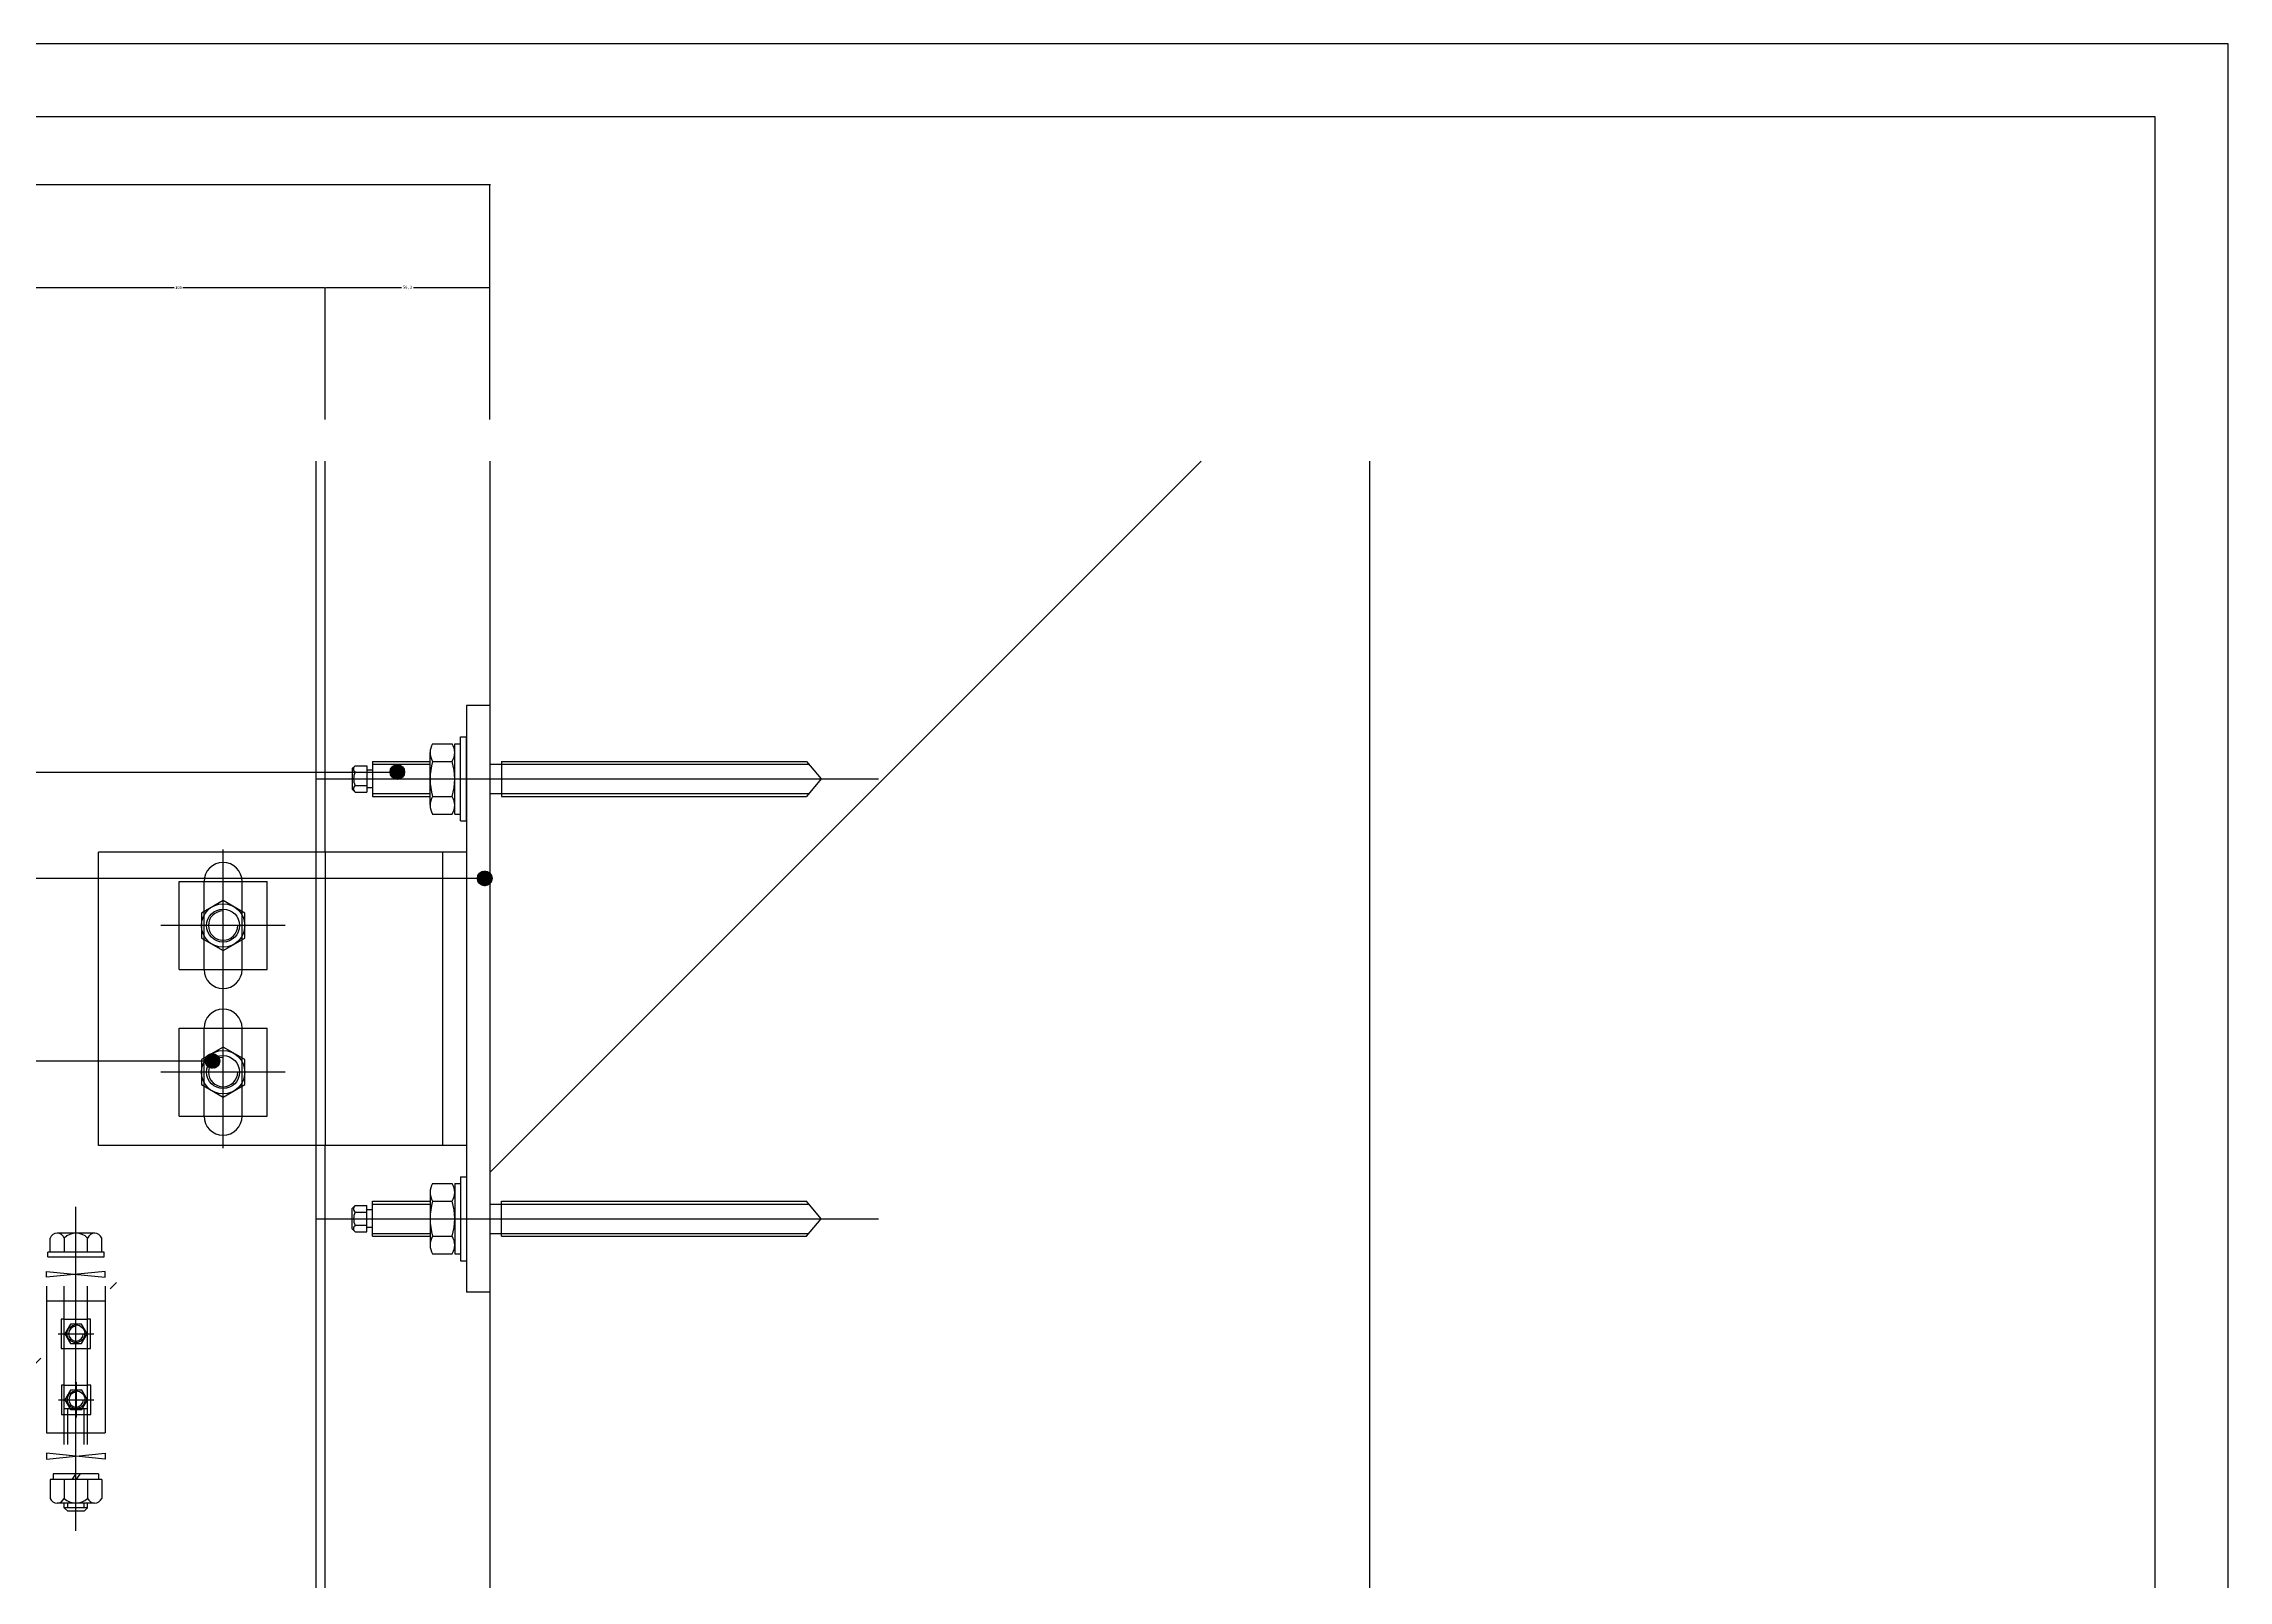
# Model space of a CAD drawing. Header units: metres. Extents: x 671 to 2156, y -8235 to -6135.
# Drawn here: x 1410 to 2156, y -6659 to -6135 of the extents above; entities that cross this region are included whole.
import ezdxf

# ---------------------------------------------------------------- set-up
doc = ezdxf.new("R2010")
doc.units = ezdxf.units.M
for name, color, linetype in [('ASHADE', 1, 'Continuous'), ('图层1', 8, 'Continuous'), ('图框', 5, 'Continuous'), ('外形', 3, 'Continuous'), ('文字标注1', 4, 'Continuous'), ('轴线', 6, 'Continuous')]:
    doc.layers.add(name, color=color, linetype=linetype)
doc.dimstyles.get("Standard").update_dxf_attribs({"dimtxt": 2.5, "dimasz": 2.5, "dimexe": 1.25, "dimexo": 0.625, "dimtad": 1, "dimcen": 2.5, "dimazin": 3, "dimtfac": 1, "dimtmove": 0, "dimatfit": 3})

# ---------------------------------------------------------------- blocks, each defined once
blk = doc.blocks.new('_CLOSEDFILLED')
at = {"color": 0, "linetype": 'BYBLOCK'}
blk.add_solid([(-1, 0.2), (0, 0), (-1, -0.2)], dxfattribs=at)
blk = doc.blocks.new('*D7')
for p, q in [((1406.31, -6262.96), (1406.31, -6217.93)), ((1406.56, -6217.93), (1454.81, -6217.93)), ((1457.81, -6217.93), (1506.06, -6217.93)), ((1506.31, -6262.96), (1506.31, -6217.93))]:
    blk.add_line(p, q)
at = {"layer": 'Defpoints'}
for p in [(1406.31, -6217.93), (1406.31, -6262.96), (1506.31, -6262.96)]:
    blk.add_point(p, dxfattribs=at)
at = {"xscale": 0.25, "yscale": 0.25, "rotation": 180}
blk.add_blockref('_CLOSEDFILLED', (1406.31, -6217.93), dxfattribs=at)
at = {"xscale": 0.25, "yscale": 0.25}
blk.add_blockref('_CLOSEDFILLED', (1506.31, -6217.93), dxfattribs=at)
at = {"insert": (1456.31, -6217.93), "char_height": 1, "attachment_point": 5}
blk.add_mtext('100', dxfattribs=at)
blk = doc.blocks.new('*D8')
for p, q in [((1506.31, -6262.96), (1506.31, -6217.93)), ((1506.56, -6217.93), (1532.41, -6217.93)), ((1536.41, -6217.93), (1562.26, -6217.93)), ((1562.51, -6262.96), (1562.51, -6217.93))]:
    blk.add_line(p, q)
at = {"layer": 'Defpoints'}
for p in [(1506.31, -6217.93), (1506.31, -6262.96), (1562.51, -6262.96)]:
    blk.add_point(p, dxfattribs=at)
at = {"xscale": 0.25, "yscale": 0.25, "rotation": 180}
blk.add_blockref('_CLOSEDFILLED', (1506.31, -6217.93), dxfattribs=at)
at = {"xscale": 0.25, "yscale": 0.25}
blk.add_blockref('_CLOSEDFILLED', (1562.51, -6217.93), dxfattribs=at)
at = {"insert": (1534.41, -6217.93), "char_height": 1, "attachment_point": 5}
blk.add_mtext('56,2', dxfattribs=at)
blk = doc.blocks.new('*D9')
for p, q in [((1339.26, -6182.93), (1120.76, -6182.93)), ((1121.01, -6262.96), (1121.01, -6182.93)), ((1562.76, -6182.93), (1344.26, -6182.93)), ((1562.51, -6262.96), (1562.51, -6182.93))]:
    blk.add_line(p, q)
at = {"layer": 'Defpoints'}
for p in [(1562.51, -6182.93), (1121.01, -6262.96), (1562.51, -6262.96)]:
    blk.add_point(p, dxfattribs=at)
at = {"xscale": 0.25, "yscale": 0.25}
blk.add_blockref('_CLOSEDFILLED', (1121.01, -6182.93), dxfattribs=at)
at = {"xscale": 0.25, "yscale": 0.25, "rotation": 180}
blk.add_blockref('_CLOSEDFILLED', (1562.51, -6182.93), dxfattribs=at)
at = {"insert": (1341.76, -6182.93), "char_height": 1, "attachment_point": 5}
blk.add_mtext('441,5', dxfattribs=at)

msp = doc.modelspace()

# ---------------------------------------------------------------- hatches: boundary and pattern name
at = {"layer": 'ASHADE'}
h = msp.add_hatch(dxfattribs=at)
h.set_pattern_fill('SOLID')
h.paths.add_polyline_path([(1528.44, -6383.15, 1), (1533.44, -6383.15, 1)])
h = msp.add_hatch(dxfattribs=at)
h.set_pattern_fill('SOLID')
h.paths.add_polyline_path([(1558.24, -6419.44, 1), (1563.24, -6419.44, 1)])
h = msp.add_hatch(dxfattribs=at)
h.set_pattern_fill('SOLID')
h.paths.add_polyline_path([(1465.37, -6481.7, 1), (1470.37, -6481.7, 1)])
at = {"layer": '图层1'}
h = msp.add_hatch(dxfattribs=at)
h.set_pattern_fill('AR-CONC', scale=15)
h.paths.add_polyline_path([(1862.51, -6277.09), (1562.51, -6277.09), (1562.51, -6380.51), (1566.51, -6380.51), (1566.51, -6379.51), (1670.51, -6379.51), (1675.51, -6385.51), (1670.51, -6391.51), (1566.51, -6391.51), (1566.51, -6390.51), (1562.51, -6390.51), (1562.51, -6530.51), (1566.51, -6530.51), (1566.51, -6529.51), (1670.51, -6529.51), (1675.51, -6535.51), (1670.51, -6541.51), (1566.51, -6541.51), (1566.51, -6540.51), (1562.51, -6540.51), (1562.51, -7510.99), (1566.51, -7510.99), (1566.51, -7509.99), (1670.51, -7509.99), (1675.51, -7515.99), (1670.51, -7521.99), (1566.51, -7521.99), (1566.51, -7520.99), (1562.51, -7520.99), (1562.51, -7660.99), (1566.51, -7660.99), (1566.51, -7659.99), (1670.51, -7659.99), (1675.51, -7665.99), (1670.51, -7671.99), (1566.51, -7671.99), (1566.51, -7670.99), (1562.51, -7670.99), (1562.51, -7790.99), (1862.51, -7790.99)])
h = msp.add_hatch(dxfattribs=at)
h.set_pattern_fill('ANSI31', scale=300)
h.paths.add_polyline_path([(1562.51, -7510.99), (1566.51, -7510.99), (1566.51, -7509.99), (1670.51, -7509.99), (1675.51, -7515.99), (1670.51, -7521.99), (1566.51, -7521.99), (1566.51, -7520.99), (1562.51, -7520.99), (1562.51, -7660.99), (1566.51, -7660.99), (1566.51, -7659.99), (1670.51, -7659.99), (1675.51, -7665.99), (1670.51, -7671.99), (1566.51, -7671.99), (1566.51, -7670.99), (1562.51, -7670.99), (1562.51, -7790.99), (1862.51, -7790.99), (1862.51, -6277.09), (1562.51, -6277.09), (1562.51, -6380.51), (1566.51, -6380.51), (1566.51, -6379.51), (1670.51, -6379.51), (1675.51, -6385.51), (1670.51, -6391.51), (1566.51, -6391.51), (1566.51, -6390.51), (1562.51, -6390.51), (1562.51, -6530.51), (1566.51, -6530.51), (1566.51, -6529.51), (1670.51, -6529.51), (1675.51, -6535.51), (1670.51, -6541.51), (1566.51, -6541.51), (1566.51, -6540.51), (1562.51, -6540.51)])
h = msp.add_hatch(dxfattribs=at)
h.set_pattern_fill('ANSI31', scale=20)
h.paths.add_polyline_path([(1431.31, -6558.49, -0.41), (1433.31, -6560.49), (1433.31, -6565.49), (1436.31, -6565.49), (1436.31, -6560.49, 0.41), (1431.31, -6555.49), (1421.31, -6555.49), (1421.31, -6558.49)])
h.paths.add_polyline_path([(1411.31, -6555.49, 0.41), (1406.31, -6560.49), (1406.31, -6610.49, 0.41), (1411.31, -6615.49), (1421.31, -6615.49), (1421.31, -6612.49), (1411.31, -6612.49, -0.41), (1409.31, -6610.49), (1409.31, -6560.49, -0.41), (1411.31, -6558.49), (1421.31, -6558.49), (1421.31, -6555.49)])
h.paths.add_polyline_path([(1431.31, -6615.49, 0.41), (1436.31, -6610.49), (1436.31, -6605.49), (1433.31, -6605.49), (1433.31, -6610.49, -0.41), (1431.31, -6612.49), (1421.31, -6612.49), (1421.31, -6615.49)])

# ---------------------------------------------------------------- linework, layer by layer
for p, q in [((1552.51, -6399.82), (1552.51, -6371.2)), ((1552.51, -6371.2), (1554.51, -6371.2)), ((1554.51, -6399.82), (1554.51, -6371.2)), ((1542.11, -6394.5), (1542.11, -6376.52)), ((1542.98, -6373.52), (1549.65, -6373.52)), ((1550.51, -6397.5), (1550.51, -6373.52)), ((1550.51, -6373.52), (1552.51, -6373.52)), ((1516.51, -6381.01), (1515.51, -6382.01)), ((1515.51, -6382.01), (1515.51, -6389.01)), ((1516.51, -6381.01), (1520.51, -6381.01)), ((1516.51, -6383.26), (1520.51, -6383.26)), ((1520.51, -6381.01), (1520.51, -6390.01)), ((1522.51, -6382.51), (1520.51, -6382.51)), ((1522.51, -6379.51), (1542.11, -6379.51)), ((1522.51, -6379.51), (1522.51, -6391.51)), ((1522.51, -6380.51), (1542.11, -6380.51)), ((1542.98, -6379.52), (1549.65, -6379.52)), ((1562.51, -6380.51), (1671.35, -6380.51)), ((1566.51, -6379.51), (1670.51, -6379.51)), ((1566.51, -6379.51), (1566.51, -6391.51)), ((1670.51, -6379.51), (1675.51, -6385.51)), ((1675.51, -6385.51), (1670.51, -6391.51)), ((1515.51, -6389.01), (1516.51, -6390.01)), ((1516.51, -6387.76), (1520.51, -6387.76)), ((1516.51, -6390.01), (1520.51, -6390.01)), ((1522.51, -6388.51), (1520.51, -6388.51)), ((1522.51, -6390.51), (1542.11, -6390.51)), ((1522.51, -6391.51), (1542.11, -6391.51)), ((1542.98, -6391.5), (1549.65, -6391.5)), ((1562.51, -6390.51), (1671.35, -6390.51)), ((1566.51, -6391.51), (1670.51, -6391.51)), ((1542.98, -6397.5), (1549.65, -6397.5)), ((1550.51, -6397.5), (1552.51, -6397.5)), ((1552.51, -6399.82), (1554.51, -6399.82)), ((1542.11, -6526.52), (1542.11, -6544.5)), ((1542.98, -6523.52), (1549.65, -6523.52)), ((1550.51, -6523.52), (1552.51, -6523.52)), ((1550.51, -6523.52), (1550.51, -6547.5)), ((1552.51, -6521.2), (1554.51, -6521.2)), ((1552.51, -6521.2), (1552.51, -6549.82)), ((1554.51, -6521.2), (1554.51, -6549.82)), ((1515.51, -6532.01), (1516.51, -6531.01)), ((1515.51, -6539.01), (1515.51, -6532.01)), ((1516.51, -6531.01), (1520.51, -6531.01)), ((1516.51, -6533.26), (1520.51, -6533.26)), ((1520.51, -6540.01), (1520.51, -6531.01)), ((1522.51, -6532.51), (1520.51, -6532.51)), ((1522.51, -6529.51), (1542.11, -6529.51)), ((1522.51, -6541.51), (1522.51, -6529.51)), ((1522.51, -6530.51), (1542.11, -6530.51)), ((1542.98, -6529.52), (1549.65, -6529.52)), ((1562.51, -6530.51), (1671.35, -6530.51)), ((1566.51, -6529.51), (1670.51, -6529.51)), ((1566.51, -6541.51), (1566.51, -6529.51)), ((1675.51, -6535.51), (1670.51, -6529.51)), ((1412.51, -6546.89), (1412.51, -6542.09)), ((1427.71, -6540.49), (1414.91, -6540.49)), ((1430.11, -6546.89), (1430.11, -6542.09)), ((1516.51, -6540.01), (1515.51, -6539.01)), ((1516.51, -6537.76), (1520.51, -6537.76)), ((1516.51, -6540.01), (1520.51, -6540.01)), ((1522.51, -6538.51), (1520.51, -6538.51)), ((1522.51, -6540.51), (1542.11, -6540.51)), ((1522.51, -6541.51), (1542.11, -6541.51)), ((1542.98, -6541.5), (1549.65, -6541.5)), ((1562.51, -6540.51), (1671.35, -6540.51)), ((1566.51, -6541.51), (1670.51, -6541.51)), ((1670.51, -6541.51), (1675.51, -6535.51)), ((1411.71, -6548.49), (1411.71, -6546.89)), ((1411.71, -6548.49), (1430.91, -6548.49)), ((1542.98, -6547.5), (1549.65, -6547.5)), ((1550.51, -6547.5), (1552.51, -6547.5)), ((1552.51, -6549.82), (1554.51, -6549.82)), ((1411.31, -6555.49), (1411.31, -6553.49)), ((1411.31, -6553.49), (1431.31, -6555.49)), ((1431.31, -6553.49), (1411.31, -6555.49)), ((1431.31, -6555.49), (1431.31, -6553.49)), ((1411.31, -6558.49), (1411.31, -6608.49)), ((1411.31, -6563.49), (1417.29, -6563.49)), ((1417.29, -6612.49), (1417.29, -6558.49)), ((1425.29, -6612.49), (1425.29, -6558.49)), ((1425.29, -6563.49), (1431.31, -6563.49)), ((1431.31, -6558.49), (1431.31, -6608.49)), ((1417.29, -6600.23), (1425.29, -6600.23)), ((1418.49, -6612.49), (1418.49, -6600.23)), ((1424.09, -6612.49), (1424.09, -6600.23)), ((1411.31, -6608.49), (1417.29, -6608.49)), ((1425.29, -6608.49), (1431.31, -6608.49)), ((1411.31, -6615.49), (1411.31, -6617.49)), ((1431.31, -6617.49), (1411.31, -6615.49)), ((1411.31, -6617.49), (1431.31, -6615.49)), ((1431.31, -6615.49), (1431.31, -6617.49)), ((1412.49, -6624.49), (1412.49, -6630.89)), ((1430.09, -6624.49), (1412.49, -6624.49)), ((1413.57, -6622.49), (1413.57, -6624.49)), ((1429.01, -6622.49), (1413.57, -6622.49)), ((1429.01, -6624.49), (1413.57, -6624.49)), ((1417.29, -6624.49), (1417.29, -6630.89)), ((1421.31, -6622.49), (1419.89, -6624.49)), ((1422.72, -6622.49), (1421.3, -6624.49)), ((1425.29, -6624.49), (1425.29, -6630.89)), ((1429.01, -6622.49), (1429.01, -6624.49)), ((1430.09, -6624.49), (1430.09, -6630.89)), ((1427.69, -6632.49), (1414.89, -6632.49)), ((1417.29, -6634.09), (1417.29, -6632.49)), ((1425.29, -6634.09), (1417.29, -6634.09)), ((1417.29, -6634.09), (1418.49, -6635.29)), ((1418.49, -6634.09), (1418.49, -6632.49)), ((1424.09, -6635.29), (1418.49, -6635.29)), ((1424.09, -6634.09), (1424.09, -6632.49)), ((1424.09, -6635.29), (1425.29, -6634.09)), ((1425.29, -6634.09), (1425.29, -6632.49))]:
    msp.add_line(p, q)
for points in [[(1425.31, -6546.89), (1425.31, -6542.09, 0.4), (1417.31, -6542.09), (1417.31, -6546.89)], [(1412.49, -6630.89, 0.67), (1417.29, -6630.89, 0.4), (1425.29, -6630.89, 0.67), (1430.09, -6630.89)]]:
    msp.add_lwpolyline(points, format="xyb")
for points in [[(1430.91, -6548.49), (1430.91, -6546.89), (1411.71, -6546.89)], [(1417.29, -6569.74), (1416.31, -6569.74), (1416.31, -6579.74), (1417.29, -6579.74)], [(1425.29, -6579.74), (1426.31, -6579.74), (1426.31, -6569.74), (1425.29, -6569.74)], [(1417.36, -6592.24), (1416.38, -6592.24), (1416.38, -6602.24), (1417.36, -6602.24)], [(1425.36, -6602.24), (1426.38, -6602.24), (1426.38, -6592.24), (1425.36, -6592.24)]]:
    msp.add_lwpolyline(points)
for centre in [(1471.51, -6435.51), (1471.51, -6485.51)]:
    msp.add_circle(centre, 7.39)
for centre, radius, start, end in [((1547.75, -6376.52), 5.63, 147.86, 212.14), ((1544.88, -6376.52), 5.63, 327.86, 32.14), ((1517.53, -6382.14), 1.52, 132.07, 227.93), ((1521.33, -6385.51), 5.31, 154.94, 205.06), ((1563.36, -6385.51), 21.24, 163.61, 196.39), ((1542.98, -6379.52), 0, 0, 64.27), ((1529.27, -6385.51), 21.24, 343.61, 16.39), ((1517.53, -6388.89), 1.52, 132.07, 227.93), ((1547.75, -6394.5), 5.63, 147.86, 212.14), ((1544.88, -6394.5), 5.63, 327.86, 32.14), ((1471.51, -6420.51), 6.5, 0, 180), ((1471.51, -6450.51), 6.5, 180, 0), ((1471.51, -6470.51), 6.5, 0, 180), ((1471.51, -6500.51), 6.5, 180, 0), ((1547.75, -6526.52), 5.63, 147.86, 212.14), ((1544.88, -6526.52), 5.63, 327.86, 32.14), ((1517.53, -6532.14), 1.52, 132.07, 227.93), ((1521.33, -6535.51), 5.31, 154.94, 205.06), ((1563.36, -6535.51), 21.24, 163.61, 196.39), ((1529.27, -6535.51), 21.24, 343.61, 16.39), ((1414.91, -6543.09), 2.6, 22.62, 157.38), ((1427.71, -6543.09), 2.6, 22.62, 157.38), ((1517.53, -6538.89), 1.52, 132.07, 227.93), ((1547.75, -6544.5), 5.63, 147.86, 212.14), ((1542.98, -6541.5), 0, 295.73, 0), ((1544.88, -6544.5), 5.63, 327.86, 32.14)]:
    msp.add_arc(centre, radius, start, end)
at = {"layer": 'ASHADE'}
for p, q in [((939.99, -6383.15), (1530.94, -6383.15)), ((1560.74, -6419.44), (938.49, -6419.44)), ((939.34, -6481.7), (1467.87, -6481.7))]:
    msp.add_line(p, q, dxfattribs=at)
for centre in [(1530.94, -6383.15), (1560.74, -6419.44), (1467.87, -6481.7)]:
    msp.add_circle(centre, 2.5, dxfattribs=at)
for centre in [(1471.51, -6435.51), (1471.51, -6485.51)]:
    msp.add_arc(centre, 5, 90, 0, dxfattribs=at)
at = {"layer": '图层1'}
for p, q in [((2155.51, -6134.75), (670.51, -6134.75)), ((2155.51, -8234.75), (2155.51, -6134.75)), ((1503.31, -7763.58), (1503.31, -6277.09)), ((1506.31, -6410.51), (1506.31, -6510.51)), ((1465.01, -6450.51), (1465.01, -6420.51)), ((1478.01, -6450.51), (1478.01, -6420.51)), ((1465.01, -6500.51), (1465.01, -6470.51)), ((1478.01, -6500.51), (1478.01, -6470.51)), ((1417.29, -6563.49), (1425.29, -6563.49)), ((1417.29, -6569.74), (1425.29, -6569.74)), ((1417.29, -6579.74), (1425.29, -6579.74)), ((1417.36, -6592.24), (1425.36, -6592.24)), ((1417.36, -6602.24), (1425.36, -6602.24)), ((1417.29, -6608.49), (1425.29, -6608.49))]:
    msp.add_line(p, q, dxfattribs=at)
for points in [[(1419.4, -6571.43), (1417.49, -6574.74), (1419.4, -6578.05), (1423.23, -6578.05), (1425.14, -6574.74), (1423.23, -6571.43)], [(1419.47, -6593.93), (1417.55, -6597.24), (1419.47, -6600.55), (1423.29, -6600.55), (1425.2, -6597.24), (1423.29, -6593.93)]]:
    msp.add_lwpolyline(points, close=True, dxfattribs=at)
for centre in [(1421.31, -6574.74), (1421.38, -6597.24)]:
    msp.add_circle(centre, 3, dxfattribs=at)
for centre in [(1421.31, -6574.74), (1421.38, -6597.24)]:
    msp.add_arc(centre, 2.5, 90, 0, dxfattribs=at)
at = {"layer": '图框'}
for p, q in [((2130.51, -6159.75), (695.51, -6159.75)), ((2130.51, -8209.75), (2130.51, -6159.75))]:
    msp.add_line(p, q, dxfattribs=at)
at = {"layer": '外形'}
msp.add_line((1562.51, -6277.09), (1562.51, -7790.99), dxfattribs=at)
at = {"layer": '文字标注1'}
for p, q in [((1506.31, -6410.51), (1506.31, -6277.09)), ((1554.51, -6360.51), (1554.51, -6560.51)), ((1562.51, -6360.51), (1554.51, -6360.51)), ((1554.51, -6410.51), (1429.05, -6410.51)), ((1429.05, -6510.51), (1429.05, -6410.51)), ((1546.51, -6510.51), (1546.51, -6410.51)), ((1456.51, -6450.51), (1456.51, -6420.51)), ((1456.51, -6420.51), (1486.51, -6420.51)), ((1486.51, -6450.51), (1486.51, -6420.51)), ((1456.51, -6450.51), (1486.51, -6450.51)), ((1456.51, -6470.51), (1486.51, -6470.51)), ((1456.51, -6500.51), (1456.51, -6470.51)), ((1486.51, -6500.51), (1486.51, -6470.51)), ((1456.51, -6500.51), (1486.51, -6500.51)), ((1554.51, -6510.51), (1429.05, -6510.51)), ((1506.31, -7540.99), (1506.31, -6510.51)), ((1562.51, -6560.51), (1554.51, -6560.51))]:
    msp.add_line(p, q, dxfattribs=at)
for points in [[(1478.9, -6431.25), (1471.51, -6426.98), (1464.13, -6431.25), (1464.13, -6439.78), (1471.51, -6444.04), (1478.9, -6439.78)], [(1478.9, -6481.25), (1471.51, -6476.98), (1464.13, -6481.25), (1464.13, -6489.78), (1471.51, -6494.04), (1478.9, -6489.78)]]:
    msp.add_lwpolyline(points, close=True, dxfattribs=at)
for centre in [(1471.51, -6435.51), (1471.51, -6485.51)]:
    msp.add_circle(centre, 5.62, dxfattribs=at)
at = {"layer": '轴线'}
for p, q in [((1862.51, -6277.09), (1862.51, -7833.01)), ((1503.32, -6385.51), (1695.09, -6385.51)), ((1471.51, -6461.48), (1471.51, -6409.54)), ((1492.71, -6435.51), (1450.31, -6435.51)), ((1471.51, -6511.48), (1471.51, -6459.54)), ((1492.71, -6485.51), (1450.31, -6485.51)), ((1421.31, -6641.94), (1421.31, -6531.49)), ((1503.32, -6535.51), (1695.09, -6535.51)), ((1415.27, -6574.74), (1427.36, -6574.74)), ((1421.38, -6591.2), (1421.38, -6603.28)), ((1415.33, -6597.24), (1427.42, -6597.24))]:
    msp.add_line(p, q, dxfattribs=at)

# ---------------------------------------------------------------- dimensions: what is measured, and where the dimension line sits
for base, p1, p2, picture, middle in [((1562.51, -6182.93), (1562.51, -6262.96), (1121.01, -6262.96), '*D9', (1341.76, -6182.93)), ((1406.31, -6217.93), (1406.31, -6262.96), (1506.31, -6262.96), '*D7', (1456.31, -6217.93)), ((1506.31, -6217.93), (1506.31, -6262.96), (1562.51, -6262.96), '*D8', (1534.41, -6217.93))]:
    dim = msp.add_linear_dim(base=base, p1=p1, p2=p2, dimstyle='Standard')
    dim.commit()
    dim.dimension.update_dxf_attribs({"geometry": picture, "text_midpoint": middle})

doc.saveas('drawing.dxf')
